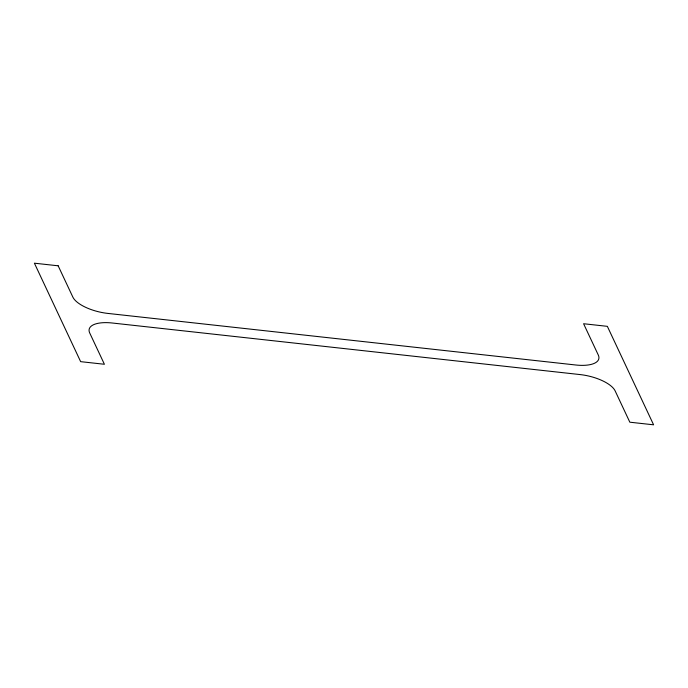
<?xml version="1.0" encoding="UTF-8"?>
<svg xmlns="http://www.w3.org/2000/svg" width="688" height="688" viewBox="0 0 688 688"><rect width="100%" height="100%" fill="white"/><g stroke="black" fill="none" stroke-linecap="round" stroke-linejoin="round"><path stroke-width="1.03" d="M58.162 265.8L34.4 263.186L80.651 361.656L104.413 364.27L89.715 332.983A30.109 11.911 13.4 0 1 112.299 323.007L580.208 374.59A30.109 11.911 13.4 0 1 615.149 390.913L629.838 422.2L653.6 424.814L607.349 326.344L583.587 323.73L598.285 355.017A30.109 11.911 13.4 0 1 575.701 364.993L107.792 313.41A30.109 11.911 13.4 0 1 72.851 297.087L58.162 265.8"/></g></svg>
